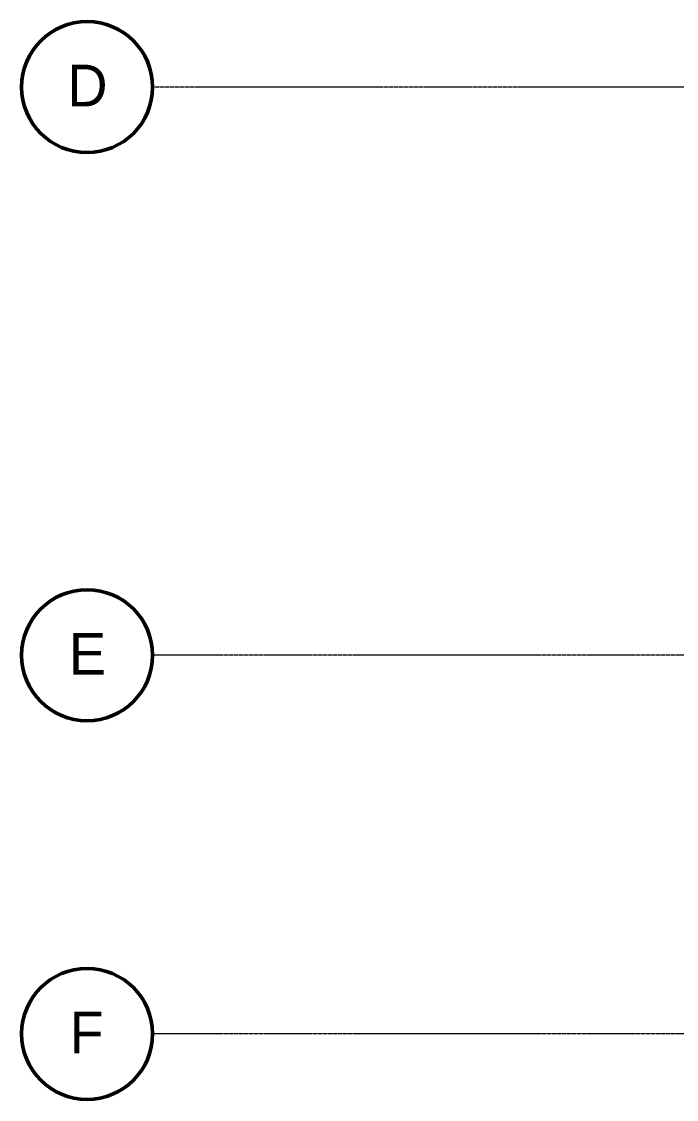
# Model space of a CAD drawing. Header units: millimetres. Extents: x 137829 to 196765, y -3018 to 487290.
# Drawn here: x 139121 to 144619, y 459075 to 468127 of the extents above; entities that cross this region are included whole.
import ezdxf

# ---------------------------------------------------------------- set-up
doc = ezdxf.new("R2010")
doc.units = ezdxf.units.MM
doc.linetypes.add('GridLine', pattern=[21, 12, -3, 3, -3])
doc.layers.add('S-GRID', color=1, linetype='Continuous', lineweight=5)
doc.layers.add('S-GRID-IDEN', color=1, linetype='Continuous', lineweight=50)
doc.styles.add('Akkurat-Light_1', font='Akkurat-Light.ttf', dxfattribs={"height": 350})

# ---------------------------------------------------------------- blocks, each defined once
blk = doc.blocks.new('Grid - 5_5mm-316140-12-30 - Typical Floor_Partition Types')
at = {"layer": 'S-GRID-IDEN'}
blk.add_circle((0, 0), 5.5, dxfattribs=at)

msp = doc.modelspace()

# ---------------------------------------------------------------- linework, layer by layer
at = {"layer": 'S-GRID', "linetype": 'GridLine'}
for p, q in [((161952.3, 467576.5), (140221, 467576.5)), ((183249.8, 462805.2), (140221, 462805.2)), ((183249.8, 459625.2), (140221, 459625.2))]:
    msp.add_line(p, q, dxfattribs=at)

# ---------------------------------------------------------------- block references
at = {"layer": 'S-GRID-IDEN', "xscale": 99.99999999999993, "yscale": 99.99999999999993, "zscale": 99.99999999999993, "rotation": 90}
for p in [(139671, 467576.5), (139671, 462805.2), (139671, 459625.2)]:
    msp.add_blockref('Grid - 5_5mm-316140-12-30 - Typical Floor_Partition Types', p, dxfattribs=at)

# ---------------------------------------------------------------- texts
at = {"layer": 'S-GRID-IDEN', "lineweight": 5, "char_height": 350, "attachment_point": 1, "style": 'Akkurat-Light_1'}
for s, insert, width in [('D', (139505.1, 467764.4), 400.844), ('E', (139518.1, 462993), 368.776), ('F', (139524.6, 459813), 352.742)]:
    msp.add_mtext(s, dxfattribs=dict(at, insert=insert, width=width))

doc.saveas('drawing.dxf')
